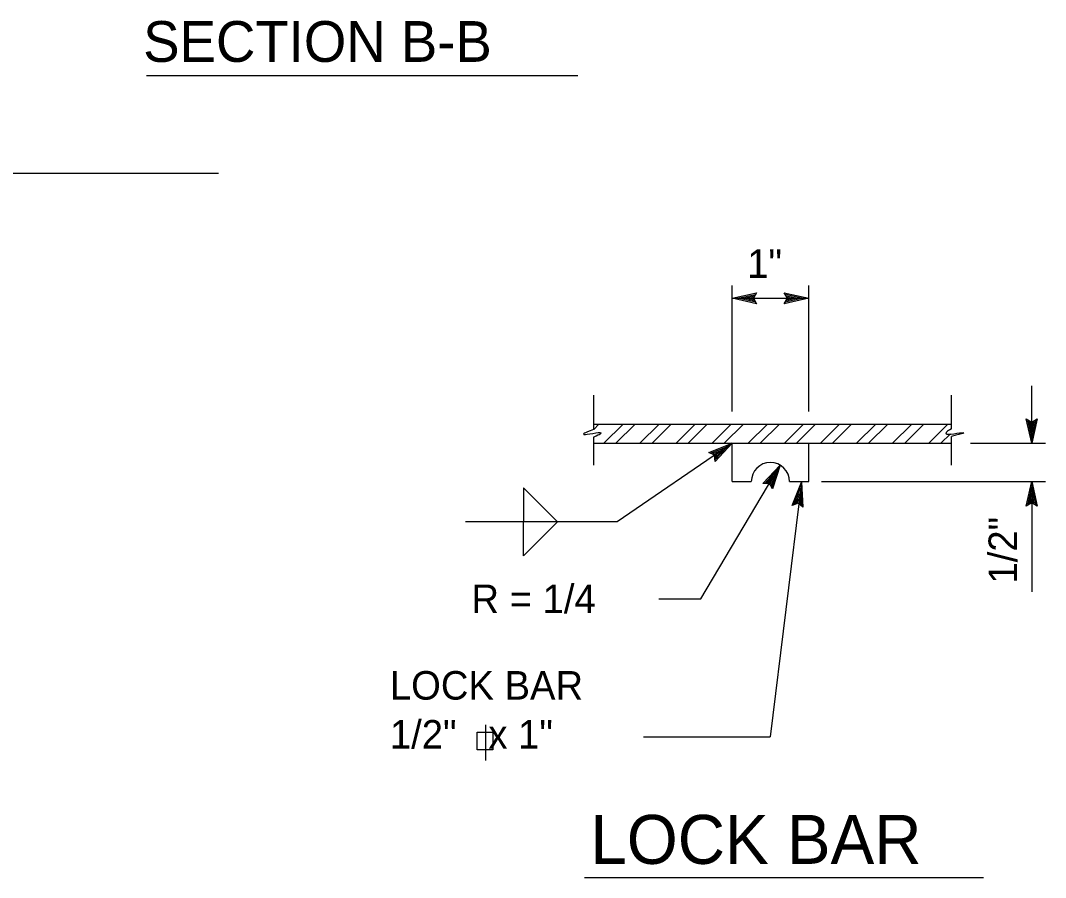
# Model space of a CAD drawing. Extents: x -894 to 866, y -476 to 714.
# Drawn here: x -230.9 to 20.3, y -122.1 to 88 of the extents above; entities that cross this region are included whole.
import ezdxf

# ---------------------------------------------------------------- set-up
doc = ezdxf.new("R2010")
doc.units = 0
for name, color, linetype in [('56 Stage 3 Anno', 7, 'Continuous'), ('57 Undefined', 7, 'Continuous'), ('60 Nongeo Data', 7, 'Continuous')]:
    doc.layers.add(name, color=color, linetype=linetype)

msp = doc.modelspace()

# ---------------------------------------------------------------- linework, layer by layer
at = {"layer": '56 Stage 3 Anno'}
for p, q in [((-56.52, -7.86), (-56.52, 23)), ((-37.76, -7.86), (-37.76, 23)), ((-56.52, 19.87), (-50.52, 21.2)), ((-55.13, 19.88), (-50.75, 20.84)), ((-53.76, 19.87), (-50.93, 20.5)), ((-52.37, 19.87), (-51.16, 20.14)), ((-50.52, 21.2), (-51.32, 19.87)), ((-50.52, 21.2), (-50.52, 21.2)), ((-42.96, 19.87), (-43.76, 21.21)), ((-43.76, 21.21), (-43.76, 21.21)), ((-43.76, 21.21), (-37.76, 19.87)), ((-43.54, 20.86), (-39.14, 19.87)), ((-43.31, 20.5), (-40.52, 19.87)), ((-43.13, 20.15), (-41.9, 19.88)), ((-50.52, 18.53), (-56.52, 19.87)), ((-56.52, 19.87), (-56.52, 19.87)), ((-50.73, 18.89), (-55.14, 19.87)), ((-50.97, 19.25), (-53.76, 19.87)), ((-51.14, 19.59), (-52.37, 19.87)), ((-51.32, 19.87), (-50.52, 18.53)), ((-50.52, 18.53), (-50.52, 18.53)), ((-37.76, 19.87), (-43.76, 18.54)), ((-43.76, 18.54), (-42.96, 19.87)), ((-43.76, 18.54), (-43.76, 18.54)), ((-39.15, 19.87), (-43.52, 18.9)), ((-40.52, 19.87), (-43.35, 19.25)), ((-41.9, 19.88), (-43.11, 19.61)), ((-37.76, 19.87), (-37.76, 19.87)), ((16.89, -15.68), (15.56, -9.68)), ((15.56, -9.68), (15.56, -9.68)), ((15.56, -9.68), (16.89, -10.48)), ((16.88, -14.29), (15.92, -9.91)), ((16.89, -10.48), (18.23, -9.68)), ((18.23, -9.68), (16.89, -15.68)), ((17.87, -9.89), (16.89, -14.3)), ((18.23, -9.68), (18.23, -9.68)), ((16.89, -12.91), (16.26, -10.09)), ((16.89, -11.53), (16.62, -10.32)), ((17.51, -10.13), (16.89, -12.91)), ((17.17, -10.3), (16.89, -11.53)), ((-56.52, -15.68), (-84.71, -34.96)), ((-62.23, -17.96), (-56.52, -15.68)), ((-61.85, -18.13), (-57.66, -16.46)), ((-61.45, -18.29), (-58.8, -17.24)), ((-58.8, -17.24), (-60.78, -19.35)), ((-57.66, -16.47), (-60.73, -19.73)), ((-56.52, -15.68), (-60.72, -20.16)), ((-56.52, -15.68), (-56.52, -15.68)), ((1.87, -15.68), (20.27, -15.68)), ((16.89, -15.68), (16.89, -15.68)), ((-60.81, -18.61), (-62.23, -17.96)), ((-62.23, -17.96), (-62.23, -17.96)), ((-61.11, -18.48), (-59.94, -18.01)), ((-60.72, -20.16), (-60.81, -18.61)), ((-59.94, -18.01), (-60.79, -18.92)), ((-64.2, -53.79), (-44.74, -21.02)), ((-60.72, -20.16), (-60.72, -20.16)), ((-48.96, -25.5), (-44.74, -21.02)), ((-48.54, -25.49), (-45.45, -22.21)), ((-45.45, -22.22), (-46.85, -26.48)), ((-44.74, -21.02), (-46.66, -26.86)), ((-44.74, -21.02), (-44.74, -21.02)), ((-48.11, -25.48), (-46.15, -23.4)), ((-47.72, -25.5), (-46.86, -24.58)), ((-46.86, -24.58), (-47.25, -25.76)), ((-46.15, -23.4), (-47.06, -26.15)), ((-34.63, -25.06), (20.27, -25.06)), ((15.55, -31.06), (16.89, -25.06)), ((16.89, -25.06), (16.89, -25.06)), ((16.89, -25.06), (18.22, -31.06)), ((-99.28, -34.96), (-107.62, -26.62)), ((-107.62, -26.62), (-107.62, -34.96)), ((-47.4, -25.49), (-48.96, -25.5)), ((-48.96, -25.5), (-48.96, -25.5)), ((-46.66, -26.86), (-47.4, -25.49)), ((-39.54, -25.22), (-47.18, -87.59)), ((-46.66, -26.86), (-46.66, -26.86)), ((-41.79, -30.94), (-39.54, -25.22)), ((-41.41, -30.78), (-39.75, -26.58)), ((-39.75, -26.6), (-39.48, -31.07)), ((-39.54, -25.22), (-39.54, -25.22)), ((-39.54, -25.22), (-39.16, -31.36)), ((15.9, -30.84), (16.89, -26.44)), ((16.89, -26.45), (17.86, -30.82)), ((-41.02, -30.61), (-39.97, -27.95)), ((-40.65, -30.49), (-40.19, -29.31)), ((-40.19, -29.31), (-40.11, -30.55)), ((-39.97, -27.95), (-39.79, -30.84)), ((16.26, -30.61), (16.89, -27.82)), ((16.61, -30.43), (16.88, -29.2)), ((16.88, -29.2), (17.15, -30.41)), ((16.89, -27.82), (17.51, -30.64)), ((-40.35, -30.36), (-41.79, -30.94)), ((-41.79, -30.94), (-41.79, -30.94)), ((-39.16, -31.36), (-40.35, -30.36)), ((-39.16, -31.36), (-39.16, -31.36)), ((16.89, -30.26), (15.55, -31.06)), ((15.55, -31.06), (15.55, -31.06)), ((18.22, -31.06), (16.89, -30.26)), ((18.22, -31.06), (18.22, -31.06)), ((-84.71, -34.96), (-121.83, -34.96)), ((-107.62, -43.3), (-107.62, -34.96)), ((-99.28, -34.96), (-107.62, -43.3)), ((-74.52, -53.79), (-64.2, -53.79)), ((-78.26, -87.59), (-47.18, -87.59))]:
    msp.add_line(p, q, dxfattribs=at)
for points in [[(-56.52, 19.87), (-37.76, 19.87)], [(16.89, -15.68), (16.89, -1.56)], [(16.89, -25.06), (16.89, -52.05)]]:
    msp.add_lwpolyline(points, dxfattribs=at)
at = {"layer": '57 Undefined'}
for p, q in [((-200.07, 74.47), (-94.34, 74.47)), ((-487.51, 50.53), (-182.37, 50.53)), ((-116.96, -84.65), (-116.96, -93.44)), ((-92.74, -122.11), (5.08, -122.11))]:
    msp.add_line(p, q, dxfattribs=at)
msp.add_lwpolyline([(-119.03, -86.45), (-115.16, -86.45), (-115.16, -90.85), (-119.03, -90.85)], close=True, dxfattribs=at)
at = {"layer": '60 Nongeo Data'}
for p, q in [((-90.43, -12.28), (-90.43, -3.89)), ((-2.76, -12.13), (-2.76, -3.89)), ((-89.15, -10.99), (-90.43, -12.27)), ((-90.43, -10.99), (-2.76, -10.99)), ((-83.25, -10.99), (-87.94, -15.68)), ((-84.99, -15.68), (-80.3, -10.99)), ((-79.1, -15.68), (-74.41, -10.99)), ((-71.46, -10.99), (-76.15, -15.68)), ((-65.56, -10.99), (-70.25, -15.68)), ((-67.3, -15.68), (-62.61, -10.99)), ((-61.41, -15.68), (-56.72, -10.99)), ((-53.77, -10.99), (-58.46, -15.68)), ((-47.87, -10.99), (-52.57, -15.68)), ((-49.62, -15.68), (-44.93, -10.99)), ((-43.72, -15.68), (-39.03, -10.99)), ((-36.08, -10.99), (-40.77, -15.68)), ((-30.19, -10.99), (-34.88, -15.68)), ((-31.93, -15.68), (-27.24, -10.99)), ((-26.03, -15.68), (-21.34, -10.99)), ((-18.4, -10.99), (-23.09, -15.68)), ((-12.5, -10.99), (-17.19, -15.68)), ((-14.24, -15.68), (-9.55, -10.99)), ((-8.35, -15.68), (-3.66, -10.99)), ((-90.43, -21.07), (-90.43, -14.18)), ((-3.05, -13.33), (-5.4, -15.68)), ((-2.76, -21.07), (-2.76, -13.97)), ((-90.43, -15.68), (-2.76, -15.68)), ((-56.52, -25.06), (-56.52, -15.68)), ((-37.76, -25.06), (-37.76, -15.68)), ((-56.52, -25.06), (-51.83, -25.06)), ((-42.45, -25.06), (-37.76, -25.06))]:
    msp.add_line(p, q, dxfattribs=at)
msp.add_arc((-47.14, -25.06), 4.69, 0, 180, dxfattribs=at)
for points in [[(-90.5, -12.33), (-91.78, -12.82), (-93.05, -13.3), (-92.9, -13.43), (-92.66, -13.63), (-88.68, -12.89), (-88.64, -13.21), (-88.62, -13.37), (-89.56, -13.78), (-90.5, -14.19)], [(-2.79, -12.12), (-3.43, -12.5), (-4.07, -12.89), (-4.1, -13.1), (-4.19, -13.65), (-0.22, -13.03), (0.16, -13.1), (0.43, -13.15), (-1.18, -13.56), (-2.79, -13.97)]]:
    msp.add_open_spline(points, degree=3, dxfattribs=at)

# ---------------------------------------------------------------- texts
at = {"layer": '57 Undefined'}
for s, height, p in [('SECTION B-B', 10, (-200.85, 77.82)), ('1"', 7.004, (-52.83, 24.87)), ('R = 1/4', 7, (-120.4, -57.31)), ('LOCK BAR ', 7, (-140.39, -78.51)), ('1/2"   x 1"', 7, (-140.39, -90.51)), ('LOCK BAR', 12, (-91.26, -118.77))]:
    msp.add_text(s, height=height, dxfattribs=at).set_placement(p)
msp.add_text('1/2"', height=7.004, rotation=90, dxfattribs=at).set_placement((13.31, -50.05))

doc.saveas('drawing.dxf')
